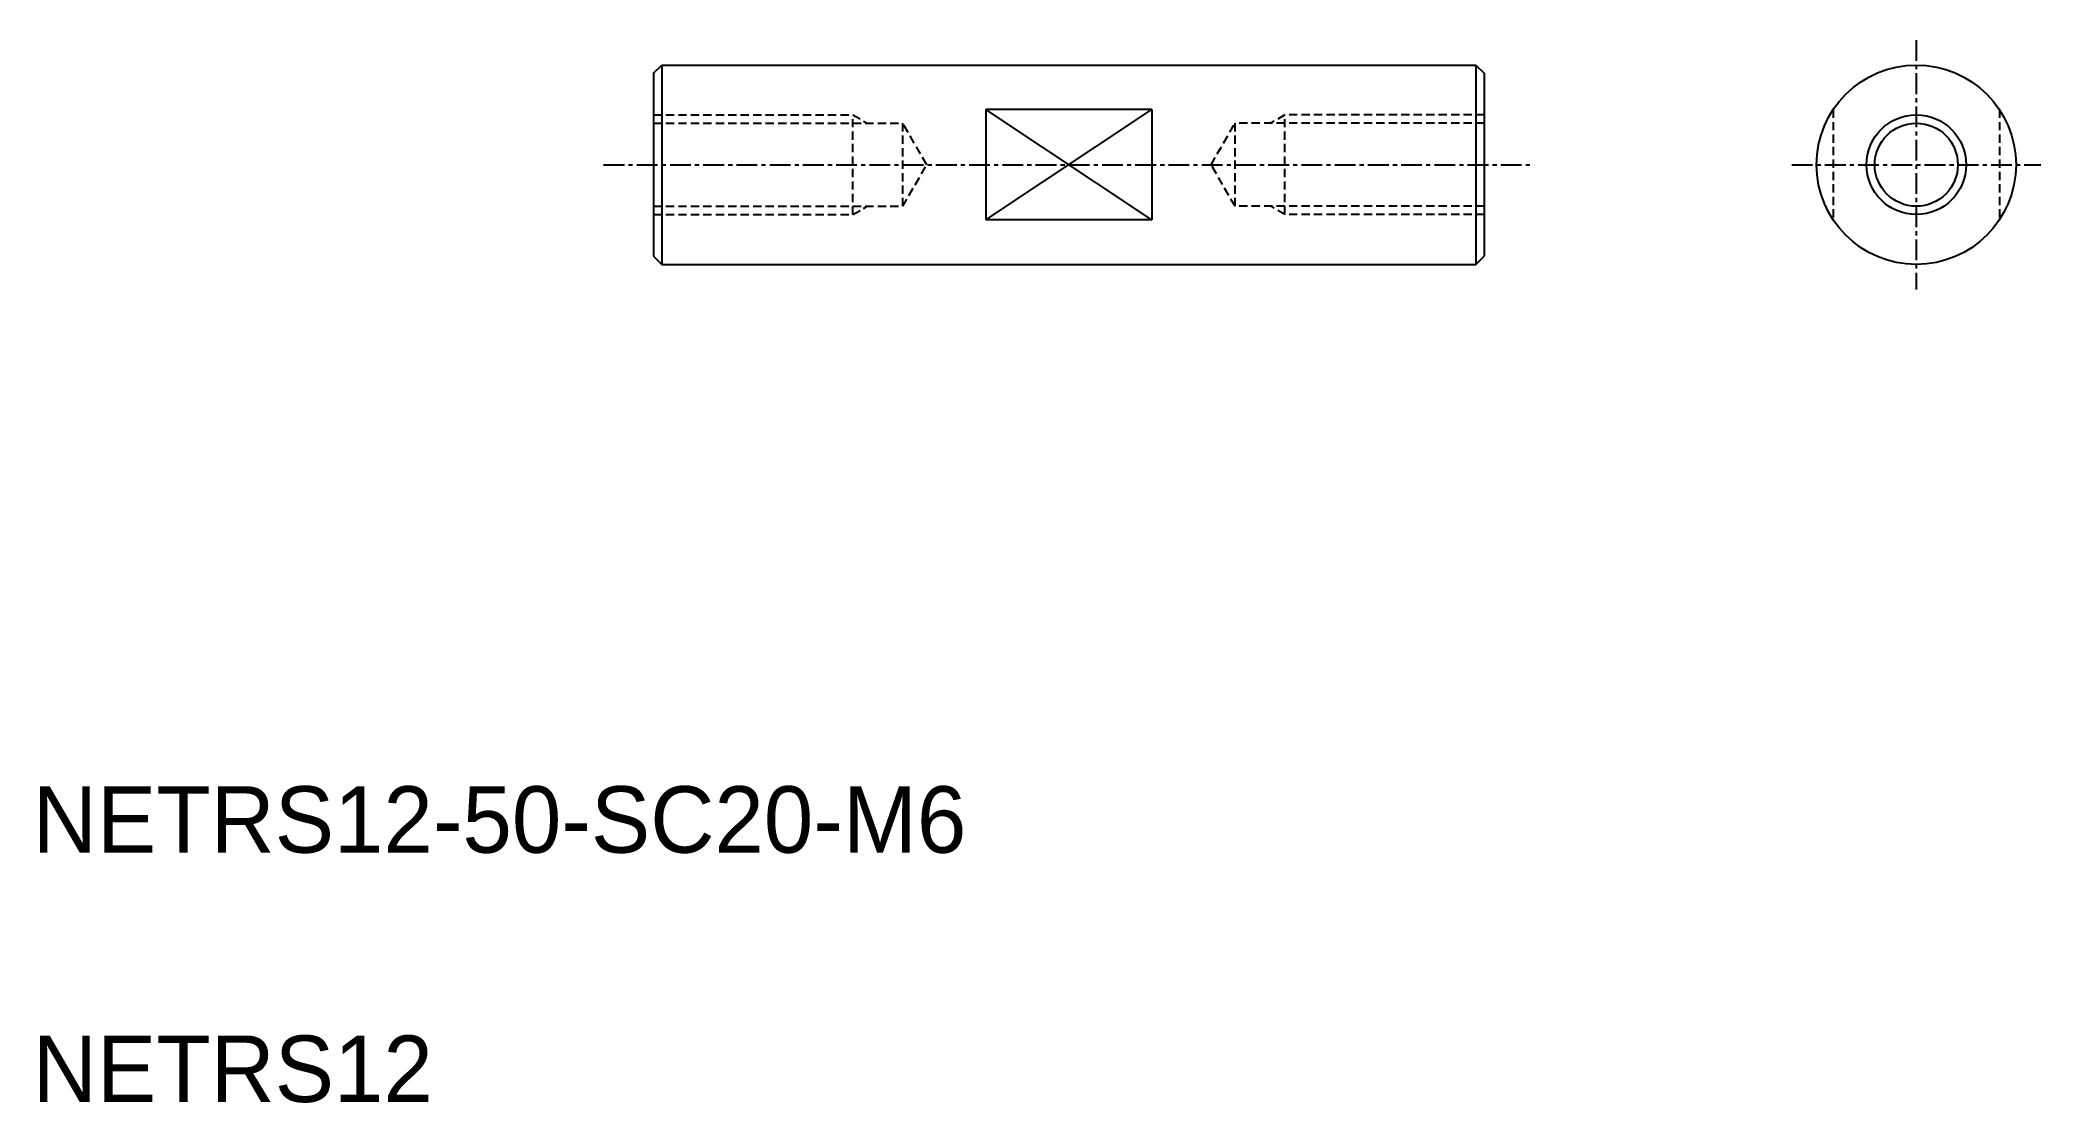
# Model space of a CAD drawing. Extents: x -1712 to -1591, y -460 to -396.
import ezdxf

# ---------------------------------------------------------------- set-up
doc = ezdxf.new("R2010")
doc.units = 0
doc.linetypes.add('CENTER', pattern=[2, 1.25, -0.25, 0.25, -0.25])
doc.linetypes.add('DASHED', pattern=[0.75, 0.5, -0.25])
doc.layers.get('0').update_dxf_attribs({"linetype": 'CONTINUOUS'})
doc.layers.add('CENTER', color=1, linetype='CENTER')

msp = doc.modelspace()

# ---------------------------------------------------------------- linework, layer by layer
at = {"color": 7, "linetype": 'CONTINUOUS'}
for p, q in [((-1674.59, -397.77), (-1674.09, -397.27)), ((-1674.09, -397.27), (-1674.09, -409.27)), ((-1674.09, -397.27), (-1625.09, -397.27)), ((-1625.09, -397.27), (-1624.59, -397.77)), ((-1625.09, -397.27), (-1625.09, -409.27)), ((-1674.59, -397.77), (-1674.59, -408.77)), ((-1624.59, -397.77), (-1624.59, -408.77)), ((-1644.59, -399.95), (-1654.59, -399.95)), ((-1654.59, -399.95), (-1654.59, -406.58)), ((-1644.59, -399.95), (-1644.59, -406.58)), ((-1644.59, -406.58), (-1654.59, -406.58)), ((-1674.59, -408.77), (-1674.09, -409.27)), ((-1674.09, -409.27), (-1625.09, -409.27)), ((-1625.09, -409.27), (-1624.59, -408.77))]:
    msp.add_line(p, q, dxfattribs=at)
at = {"color": 3, "linetype": 'DASHED'}
for p, q in [((-1674.59, -400.27), (-1662.59, -400.27)), ((-1674.59, -400.77), (-1659.59, -400.77)), ((-1662.59, -406.27), (-1662.59, -400.27)), ((-1662.59, -400.27), (-1661.72, -400.77)), ((-1659.59, -405.77), (-1659.59, -400.77)), ((-1658.14, -403.27), (-1659.59, -400.77)), ((-1641.03, -403.27), (-1639.59, -400.77)), ((-1624.59, -400.77), (-1639.59, -400.77)), ((-1639.59, -405.77), (-1639.59, -400.77)), ((-1636.59, -400.27), (-1637.45, -400.77)), ((-1624.59, -400.27), (-1636.59, -400.27)), ((-1636.59, -406.27), (-1636.59, -400.27)), ((-1603.59, -399.95), (-1603.59, -406.58)), ((-1593.59, -399.95), (-1593.59, -406.58)), ((-1659.59, -405.77), (-1658.14, -403.27)), ((-1639.59, -405.77), (-1641.03, -403.27)), ((-1674.59, -405.77), (-1659.59, -405.77)), ((-1662.59, -406.27), (-1661.72, -405.77)), ((-1624.59, -405.77), (-1639.59, -405.77)), ((-1636.59, -406.27), (-1637.45, -405.77)), ((-1674.59, -406.27), (-1662.59, -406.27)), ((-1624.59, -406.27), (-1636.59, -406.27))]:
    msp.add_line(p, q, dxfattribs=at)
at = {"color": 3, "linetype": 'CONTINUOUS'}
for p, q in [((-1644.59, -406.58), (-1654.59, -399.95)), ((-1654.59, -406.58), (-1644.59, -399.95))]:
    msp.add_line(p, q, dxfattribs=at)
at = {"color": 7, "linetype": 'CONTINUOUS'}
for radius in [6, 2.5]:
    msp.add_circle((-1598.59, -403.27), radius, dxfattribs=at)
at = {"color": 3, "linetype": 'CONTINUOUS'}
msp.add_circle((-1598.59, -403.27), 3, dxfattribs=at)
at = {"layer": 'CENTER', "color": 1, "linetype": 'CENTER'}
for p, q in [((-1598.59, -395.77), (-1598.59, -410.77)), ((-1677.59, -403.27), (-1621.59, -403.27)), ((-1606.09, -403.27), (-1591.09, -403.27))]:
    msp.add_line(p, q, dxfattribs=at)

# ---------------------------------------------------------------- texts
at = {"color": 7, "linetype": 'CONTINUOUS'}
for s, p in [('NETRS12-50-SC20-M6', (-1711.94, -444.67)), ('NETRS12', (-1711.94, -459.67))]:
    msp.add_text(s, height=4, dxfattribs=at).set_placement(p)

doc.saveas('drawing.dxf')
